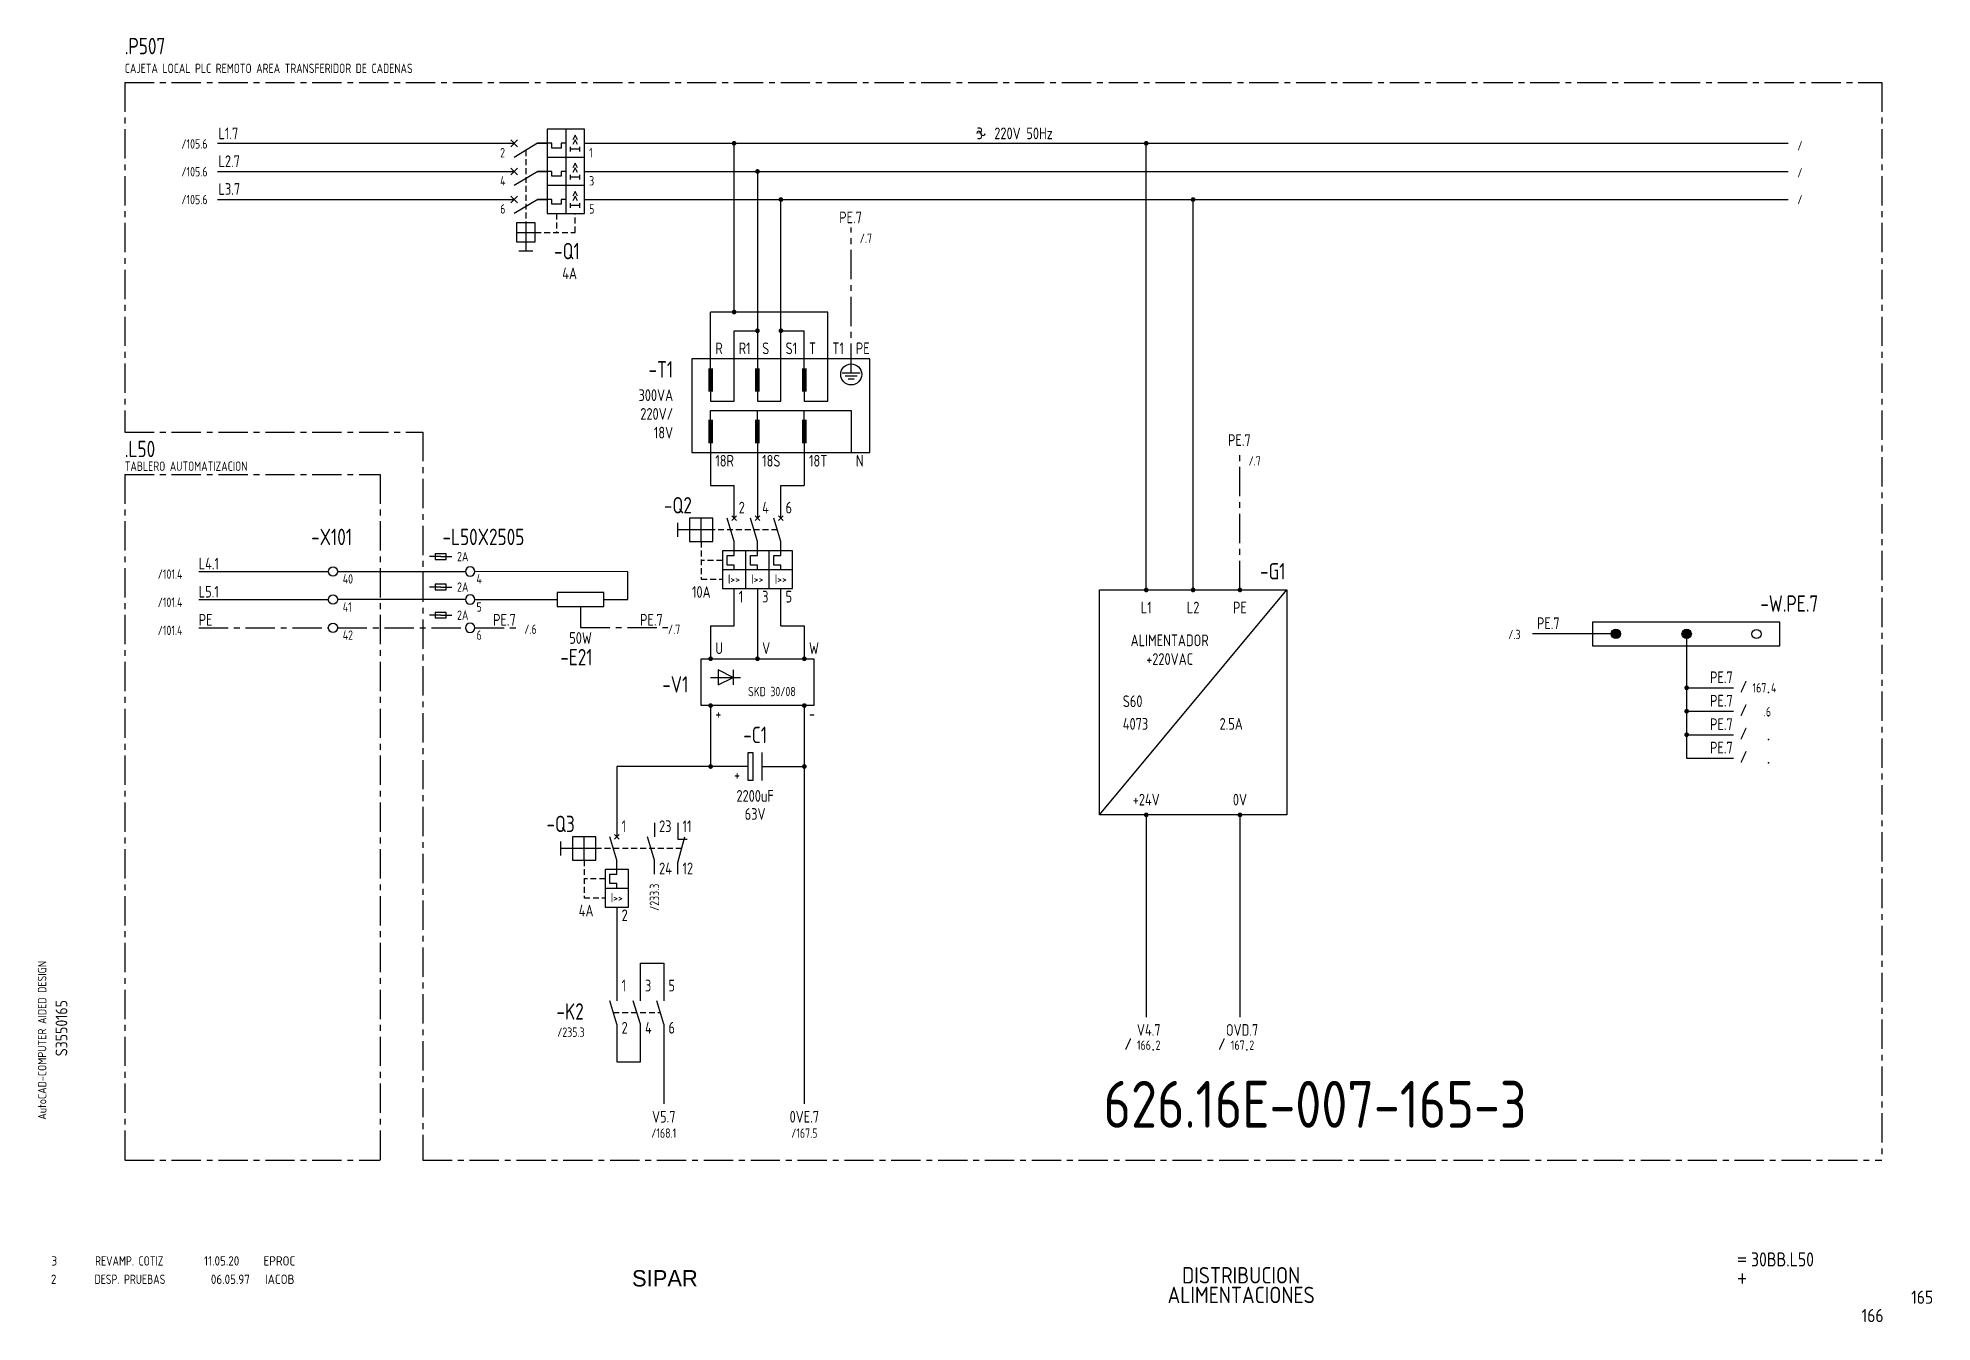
# Model space of a CAD drawing. Extents: x 10 to 414, y 6 to 280.
import ezdxf
from ezdxf.enums import TextEntityAlignment as Align

# ---------------------------------------------------------------- set-up
doc = ezdxf.new("R2010")
doc.units = 0
doc.header["$LTSCALE"] = 5
doc.header["$MEASUREMENT"] = 0
doc.header["$PDSIZE"] = -2
for name, pattern in [('CENTER', [2, 1.25, -0.25, 0.25, -0.25]), ('DASHED', [0.75, 0.5, -0.25]), ('HIDDEN', [0.38, 0.25, -0.13])]:
    doc.linetypes.add(name, pattern=pattern)
doc.layers.get('0').update_dxf_attribs({"linetype": 'CONTINUOUS'})
doc.layers.add('CART', color=7, linetype='CONTINUOUS')
doc.styles.add('DIN', font='DIN.shx', dxfattribs={"width": 0.85})
doc.styles.add('ISO', font='DIN', dxfattribs={"width": 0.8})
doc.styles.add('N', font='ROMANS', dxfattribs={"width": 0.85, "height": 3})
doc.styles.add('SIMPLEX', font='SIMPLEX', dxfattribs={"width": 0.85})
doc.styles.add('X', font='UNIV.SHX', dxfattribs={"height": 3.5})

# ---------------------------------------------------------------- blocks, each defined once
blk = doc.blocks.new('B')
for centre, start, end in [((0.3, 0.275), 356.82017, 183.17983), ((1.2, 0.225), 176.82017, 3.17983)]:
    blk.add_arc(centre, 0.451, start, end)
blk = doc.blocks.new('B5-3')
at = {"linetype": 'Continuous', "const_width": 0.5}
blk.add_lwpolyline([(-0.25, 0, 1), (0.25, 0, 1)], format="xyb", close=True, dxfattribs=at)
blk = doc.blocks.new('CEI1076')
blk.add_point((-3.5, -1))
at = {"style": 'ISO'}
blk.add_text('/', height=2.5, dxfattribs=at).set_placement((-8, -1), align=Align.RIGHT)
for tag, height, style, flags, p in [('FG', 2, 'ISO', 8, (-4, -1)), ('#LINEA', 2.5, 'SIMPLEX', 1, (13.5, -4))]:
    blk.add_attdef(tag, text='', height=height, dxfattribs=dict(style=style, flags=flags)).set_placement(p, align=Align.RIGHT)
for tag, p, height, style, flags in [('CAT', (-3, -1), 2, 'ISO', 8), ('PRES', (2.5, -8.5), 2.5, 'SIMPLEX', 9)]:
    blk.add_attdef(tag, p, '', height=height, dxfattribs=dict(style=style, flags=flags))
at = {"color": 7, "linetype": 'Continuous', "style": 'ISO'}
blk.add_attdef('NOME', (3.5, 1), '', height=2.5, dxfattribs=at)
blk = doc.blocks.new('NOTA')
at = {"color": 5, "linetype": 'Continuous'}
blk.add_line((0, 0), (0, 0), dxfattribs=at)
at = {"color": 3, "style": 'DIN', "width": 0.8}
blk.add_attdef('NOME', text='', height=3.5, dxfattribs=at).set_placement((0, 0), align=Align.MIDDLE)
at = {"color": 7, "style": 'SIMPLEX', "flags": 9}
for tag, p in [('TIPO', (-2.04, -5.14)), ('QUADRO', (-2.04, -7.64))]:
    blk.add_attdef(tag, p, '', height=1, dxfattribs=at)
blk = doc.blocks.new('CROCE')
at = {"color": 7, "linetype": 'DASHED'}
for p, q in [((-0.73, 0.73), (0.73, -0.73)), ((0.73, 0.73), (-0.73, -0.73))]:
    blk.add_line(p, q, dxfattribs=at)
blk = doc.blocks.new('NORM')
at = {"color": 7}
blk.add_circle((1, 0), 1, dxfattribs=at)
at = {"color": 7, "style": 'SIMPLEX', "flags": 9}
for tag, p in [('QUADRO', (-6.5, 4)), ('SEZIONE', (-6.5, 2.5)), ('NUMO', (-6.5, 1)), ('NUMM', (-6.5, -0.5)), ('NOTEM', (-6.5, -2)), ('NOTEV', (-6.5, -3.5)), ('UTENZA', (-6.5, -5)), ('RIP', (-6.5, -6.5)), ('RAGGIO', (-6.5, -8))]:
    blk.add_attdef(tag, p, '', height=1, dxfattribs=at)
at = {"color": 7, "style": 'SIMPLEX', "width": 0.85, "flags": 8}
blk.add_attdef('NUMI', (2.5, 0.5), '', height=2.5, dxfattribs=at)
at = {"color": 3, "style": 'SIMPLEX', "flags": 8}
blk.add_attdef('MORSETTIERA', (2.5, -2.5), '', height=2, dxfattribs=at)
blk = doc.blocks.new('2A')
for p, q in [((3.08, 3.29), (0.68, 3.29)), ((4.28, 3.89), (1.88, 3.89)), ((1.88, 3.89), (1.88, 2.69)), ((1.88, 2.69), (4.28, 2.69)), ((3.08, 3.29), (5.48, 3.29)), ((4.28, 2.69), (4.28, 3.89))]:
    blk.add_line(p, q)
at = {"style": 'DIN', "width": 0.8}
blk.add_text('2A', height=2, dxfattribs=at).set_placement((6.58, 2.29))
blk = doc.blocks.new('REV2')
at = {"color": 3, "style": 'DIN'}
for s, width, p in [('2', 0.9, (12.45, 13.79)), ('DESP. PRUEBAS', 0.8, (21.76, 13.79)), ('06.05.97', 0.9, (46.59, 13.79)), ('IACOB', 0.9, (58.16, 13.79))]:
    blk.add_text(s, height=2, dxfattribs=dict(at, width=width)).set_placement(p)

msp = doc.modelspace()

# ---------------------------------------------------------------- linework, layer by layer
at = {"color": 3, "linetype": 'CENTER'}
for p, q in [((28.22, 270.22), (403.22, 270.22)), ((28.22, 270.22), (28.22, 195.61)), ((403.22, 270.22), (403.22, 40.22)), ((28.22, 195.61), (91.81, 195.61)), ((91.81, 195.61), (91.81, 40.22)), ((28.22, 186.56), (28.22, 40.22)), ((28.22, 186.56), (82.76, 186.56)), ((82.76, 186.56), (82.76, 40.22)), ((28.22, 40.22), (82.76, 40.22)), ((91.81, 40.22), (403.22, 40.22))]:
    msp.add_line(p, q, dxfattribs=at)
for p, q in [((126.34, 260.22), (118.34, 260.22)), ((118.34, 260.22), (118.34, 242.22)), ((122.34, 260.22), (122.34, 242.22)), ((124.34, 258.97), (123.84, 257.97)), ((124.84, 257.97), (124.34, 258.97)), ((126.34, 242.22), (126.34, 260.22)), ((48.02, 257.22), (111.34, 257.22)), ((116.34, 257.22), (111.34, 254.22)), ((116.34, 257.22), (118.34, 257.22)), ((119.34, 257.22), (116.34, 257.22)), ((119.34, 256.22), (119.34, 257.22)), ((121.34, 256.22), (119.34, 256.22)), ((121.34, 257.22), (121.34, 256.22)), ((122.34, 257.22), (121.34, 257.22)), ((123.34, 255.47), (123.34, 256.47)), ((125.34, 255.97), (123.34, 255.97)), ((124.34, 257.97), (123.84, 256.97)), ((124.84, 256.97), (124.34, 257.97)), ((125.34, 255.47), (125.34, 256.47)), ((126.34, 257.22), (383.22, 257.22)), ((158.26, 235.22), (158.26, 257.22)), ((246.24, 161.9), (246.24, 257.22)), ((48.02, 251.22), (111.34, 251.22)), ((116.37, 251.24), (111.34, 248.22)), ((116.34, 251.24), (118.34, 251.24)), ((119.34, 251.22), (116.34, 251.22)), ((126.34, 254.22), (118.34, 254.22)), ((119.34, 250.22), (119.34, 251.22)), ((122.34, 251.22), (121.34, 251.22)), ((121.34, 251.22), (121.34, 250.22)), ((124.34, 252.97), (123.84, 251.97)), ((124.34, 251.97), (123.84, 250.97)), ((124.84, 251.97), (124.34, 252.97)), ((124.84, 250.97), (124.34, 251.97)), ((126.34, 251.22), (383.22, 251.22)), ((163.26, 251.22), (163.26, 235.22)), ((126.34, 248.22), (118.34, 248.22)), ((121.34, 250.22), (119.34, 250.22)), ((123.34, 249.47), (123.34, 250.47)), ((125.34, 249.97), (123.34, 249.97)), ((124.34, 246.97), (123.84, 245.97)), ((124.84, 245.97), (124.34, 246.97)), ((125.34, 249.47), (125.34, 250.47)), ((48.02, 245.22), (111.34, 245.22)), ((116.41, 245.26), (111.34, 242.22)), ((116.34, 245.26), (118.34, 245.26)), ((119.34, 245.22), (116.34, 245.22)), ((119.34, 244.22), (119.34, 245.22)), ((121.34, 244.22), (119.34, 244.22)), ((121.34, 245.22), (121.34, 244.22)), ((122.34, 245.22), (121.34, 245.22)), ((123.34, 243.47), (123.34, 244.47)), ((125.34, 243.97), (123.34, 243.97)), ((124.34, 245.97), (123.84, 244.97)), ((124.84, 244.97), (124.34, 245.97)), ((125.34, 243.47), (125.34, 244.47)), ((126.34, 245.22), (383.22, 245.22)), ((168.26, 235.22), (168.26, 245.22)), ((256.24, 161.9), (256.24, 245.22)), ((115.84, 240.22), (111.84, 240.22)), ((111.84, 240.22), (111.84, 236.22)), ((113.84, 240.22), (113.84, 234.22)), ((115.84, 236.22), (115.84, 240.22)), ((118.34, 242.22), (126.34, 242.22)), ((111.84, 238.22), (115.84, 238.22)), ((111.84, 236.22), (115.84, 236.22)), ((158.26, 221.22), (158.26, 238.22)), ((163.26, 238.22), (163.26, 209.22)), ((168.26, 202.22), (168.26, 238.22)), ((115.34, 234.22), (112.34, 234.22)), ((178.26, 221.22), (153.26, 221.22)), ((153.26, 209.22), (153.26, 221.22)), ((178.26, 202.22), (178.26, 221.22)), ((158.26, 202.22), (158.26, 217.22)), ((158.26, 217.22), (163.26, 217.22)), ((168.26, 217.22), (173.26, 217.22)), ((173.26, 209.22), (173.26, 217.22)), ((181.34, 208.22), (185.18, 208.22)), ((181.98, 207.58), (184.54, 207.58)), ((182.62, 206.94), (183.9, 206.94)), ((153.26, 204.22), (153.26, 202.22)), ((153.26, 202.22), (158.26, 202.22)), ((163.26, 204.22), (163.26, 202.22)), ((163.26, 202.22), (168.26, 202.22)), ((173.26, 204.22), (173.26, 202.22)), ((173.26, 202.22), (178.26, 202.22)), ((153.26, 200.22), (183.26, 200.22)), ((153.26, 198.22), (153.26, 200.22)), ((163.26, 198.22), (163.26, 200.22)), ((173.26, 198.22), (173.26, 200.22)), ((183.26, 200.22), (183.26, 191.22)), ((153.26, 193.22), (153.26, 191.22)), ((153.26, 191.22), (153.26, 184.22)), ((163.26, 193.22), (163.26, 191.22)), ((163.26, 191.22), (163.26, 177.22)), ((173.26, 193.22), (173.26, 191.22)), ((173.26, 191.22), (173.26, 184.22)), ((153.26, 184.22), (158.26, 184.22)), ((158.26, 177.22), (158.26, 184.22)), ((168.26, 184.22), (173.26, 184.22)), ((168.26, 177.22), (168.26, 184.22)), ((146.26, 173.22), (146.26, 176.22)), ((153.76, 174.72), (146.26, 174.72)), ((153.76, 177.22), (148.76, 177.22)), ((148.76, 177.22), (148.76, 172.22)), ((151.26, 172.22), (151.26, 177.22)), ((153.76, 172.22), (153.76, 177.22)), ((158.26, 172.22), (156.76, 177.22)), ((157.76, 177.72), (158.76, 176.72)), ((157.76, 176.72), (158.76, 177.72)), ((163.26, 172.22), (161.76, 177.22)), ((162.76, 176.72), (163.76, 177.72)), ((162.76, 177.72), (163.76, 176.72)), ((168.26, 172.22), (166.76, 177.22)), ((167.76, 177.72), (168.76, 176.72)), ((167.76, 176.72), (168.76, 177.72)), ((148.76, 172.22), (153.76, 172.22)), ((170.76, 170.22), (155.76, 170.22)), ((155.76, 170.22), (155.76, 162.22)), ((158.26, 169.22), (158.26, 172.22)), ((160.76, 162.22), (160.76, 170.22)), ((163.26, 169.22), (163.26, 172.22)), ((165.76, 162.22), (165.76, 170.22)), ((168.26, 169.22), (168.26, 172.22)), ((170.76, 162.22), (170.76, 170.22)), ((170.76, 166.22), (155.76, 166.22)), ((156.76, 169.22), (158.26, 169.22)), ((156.76, 167.22), (156.76, 169.22)), ((158.26, 167.22), (156.76, 167.22)), ((158.26, 166.22), (158.26, 167.22)), ((161.76, 169.22), (163.26, 169.22)), ((161.76, 167.22), (161.76, 169.22)), ((163.26, 167.22), (161.76, 167.22)), ((163.26, 166.22), (163.26, 167.22)), ((166.76, 167.22), (166.76, 169.22)), ((166.76, 169.22), (168.26, 169.22)), ((168.26, 167.22), (166.76, 167.22)), ((168.26, 166.22), (168.26, 167.22)), ((155.76, 162.22), (170.76, 162.22)), ((158.26, 154.22), (158.26, 162.22)), ((163.26, 162.22), (163.26, 147.22)), ((168.26, 154.22), (168.26, 162.22)), ((236.24, 113.9), (276.24, 161.9)), ((153.26, 154.22), (153.26, 147.22)), ((153.26, 154.22), (158.26, 154.22)), ((168.26, 154.22), (173.26, 154.22)), ((173.26, 154.22), (173.26, 147.22)), ((361.59, 153.01), (361.59, 126.01)), ((153.26, 143.22), (159.66, 143.22)), ((154.86, 144.82), (154.86, 141.62)), ((158.06, 143.22), (154.86, 144.82)), ((154.86, 141.62), (158.06, 143.22)), ((158.06, 144.82), (158.06, 141.62)), ((361.59, 141.01), (371.59, 141.01)), ((153.26, 137.22), (153.26, 124.22)), ((173.26, 137.22), (173.26, 52.22)), ((361.59, 136.01), (371.59, 136.01)), ((361.59, 131.01), (371.59, 131.01)), ((161.26, 124.22), (161.26, 127.22)), ((161.26, 127.22), (162.26, 127.22)), ((162.26, 127.22), (162.26, 121.22)), ((164.26, 121.22), (164.26, 127.22)), ((361.59, 126.01), (371.59, 126.01)), ((161.26, 124.22), (133.26, 124.22)), ((133.26, 124.22), (133.26, 109.22)), ((161.26, 121.22), (161.26, 124.22)), ((164.26, 124.22), (173.26, 124.22)), ((162.26, 121.22), (161.26, 121.22)), ((246.24, 113.9), (246.24, 70.75)), ((266.24, 113.9), (266.24, 70.75)), ((123.76, 109.22), (123.76, 104.22)), ((128.76, 109.22), (123.76, 109.22)), ((126.26, 104.22), (126.26, 109.22)), ((128.76, 104.22), (128.76, 109.22)), ((133.26, 104.22), (131.76, 109.22)), ((132.76, 109.72), (133.76, 108.72)), ((132.76, 108.72), (133.76, 109.72)), ((141.26, 104.22), (139.76, 109.22)), ((141.26, 112.22), (141.26, 109.22)), ((146.26, 112.22), (146.26, 108.72)), ((146.26, 103.72), (147.76, 109.22)), ((121.26, 105.22), (121.26, 108.22)), ((128.76, 106.72), (121.26, 106.72)), ((146.26, 108.72), (148.26, 108.72)), ((123.76, 104.22), (128.76, 104.22)), ((130.76, 102.22), (130.76, 94.22)), ((135.76, 102.22), (130.76, 102.22)), ((131.76, 101.22), (133.26, 101.22)), ((131.76, 99.22), (131.76, 101.22)), ((133.26, 101.22), (133.26, 104.22)), ((135.76, 94.22), (135.76, 102.22)), ((141.26, 101.22), (141.26, 104.22)), ((146.26, 101.22), (146.26, 103.72)), ((135.76, 98.22), (130.76, 98.22)), ((133.26, 99.22), (131.76, 99.22)), ((133.26, 98.22), (133.26, 99.22)), ((130.76, 94.22), (135.76, 94.22)), ((133.26, 94.22), (133.26, 74.22)), ((138.26, 74.22), (138.26, 82.22)), ((138.26, 82.22), (143.26, 82.22)), ((143.26, 82.22), (143.26, 74.22)), ((133.26, 69.22), (131.76, 74.22)), ((138.26, 69.22), (136.76, 74.22)), ((143.26, 69.22), (141.76, 74.22)), ((133.26, 69.22), (133.26, 61.22)), ((138.26, 61.22), (138.26, 69.22)), ((143.26, 69.22), (143.26, 52.22)), ((133.26, 61.22), (138.26, 61.22))]:
    msp.add_line(p, q)
at = {"linetype": 'HIDDEN'}
for p, q in [((113.84, 255.72), (113.84, 240.22)), ((120.34, 242.22), (120.34, 238.22)), ((124.34, 238.22), (124.34, 242.22)), ((115.84, 238.22), (124.34, 238.22)), ((167.51, 174.72), (153.76, 174.72)), ((151.26, 172.22), (151.26, 164.22)), ((155.76, 168.22), (151.26, 168.22)), ((151.26, 164.22), (155.76, 164.22)), ((147.07, 106.72), (128.76, 106.72)), ((126.26, 104.22), (126.26, 96.22)), ((130.76, 100.22), (126.26, 100.22)), ((126.26, 96.22), (130.76, 96.22)), ((132.51, 71.72), (142.51, 71.72))]:
    msp.add_line(p, q, dxfattribs=at)
at = {"linetype": 'CENTER'}
for p, q in [((183.26, 208.22), (183.26, 239.22)), ((266.24, 161.9), (266.24, 191.7)), ((125.5, 158.34), (125.5, 153.87)), ((44, 153.84), (71.66, 153.84)), ((73.66, 153.84), (100.91, 153.84)), ((102.91, 153.84), (111.7, 153.84)), ((125.5, 153.87), (144.12, 153.87))]:
    msp.add_line(p, q, dxfattribs=at)
at = {"color": 3}
for p, q in [((187.26, 211.22), (149.26, 211.22)), ((149.26, 211.22), (149.26, 191.22)), ((187.26, 191.22), (187.26, 211.22)), ((149.26, 191.22), (187.26, 191.22)), ((236.24, 113.9), (236.24, 161.9)), ((236.24, 161.9), (276.24, 161.9)), ((276.24, 161.9), (276.24, 113.9)), ((151.26, 147.22), (175.26, 147.22)), ((151.26, 137.22), (151.26, 147.22)), ((175.26, 147.22), (175.26, 137.22)), ((175.26, 137.22), (151.26, 137.22)), ((276.24, 113.9), (236.24, 113.9))]:
    msp.add_line(p, q, dxfattribs=at)
at = {"linetype": 'Continuous'}
for p, q in [((44, 165.84), (71.66, 165.84)), ((73.66, 165.84), (100.91, 165.84)), ((135.62, 165.8), (102.91, 165.84)), ((135.62, 159.84), (135.62, 165.8)), ((44, 159.84), (71.66, 159.84)), ((100.91, 159.84), (73.66, 159.84)), ((102.91, 159.84), (120.5, 159.84)), ((130.5, 159.84), (135.62, 159.84)), ((346.49, 152.51), (328.68, 152.51))]:
    msp.add_line(p, q, dxfattribs=at)
at = {"color": 7, "linetype": 'Continuous'}
for p, q in [((120.5, 161.34), (120.5, 158.34)), ((130.5, 161.34), (120.5, 161.34)), ((120.5, 158.34), (130.5, 158.34)), ((130.5, 158.34), (130.5, 161.34))]:
    msp.add_line(p, q, dxfattribs=at)
at = {"color": 4}
for p, q in [((381.49, 155.01), (341.49, 155.01)), ((341.49, 155.01), (341.49, 150.01)), ((381.49, 150.01), (381.49, 155.01)), ((341.49, 150.01), (381.49, 150.01))]:
    msp.add_line(p, q, dxfattribs=at)
at = {"linetype": 'Continuous', "const_width": 0.5}
for points in [[(158.01, 257.22, 1), (158.51, 257.22, 1)], [(168.01, 245.22, 1), (168.51, 245.22, 1)], [(158.01, 221.22, 1), (158.51, 221.22, 1)], [(163.01, 217.22, 1), (163.51, 217.22, 1)], [(168.01, 217.22, 1), (168.51, 217.22, 1)], [(153.01, 124.22, 1), (153.51, 124.22, 1)], [(173.01, 124.22, 1), (173.51, 124.22, 1)]]:
    msp.add_lwpolyline(points, format="xyb", close=True, dxfattribs=at)
for points, const_width in [([(245.99, 257.22, 1), (246.49, 257.22, 1)], 0.5), ([(163.01, 251.22, 1), (163.51, 251.22, 1)], 0.5), ([(255.99, 245.22, 1), (256.49, 245.22, 1)], 0.5), ([(345.99, 152.51, 1), (346.99, 152.51, 1)], 1), ([(361.09, 152.51, 1), (362.09, 152.51, 1)], 1), ([(361.34, 141.01, 1), (361.84, 141.01, 1)], 0.5), ([(361.34, 136.01, 1), (361.84, 136.01, 1)], 0.5), ([(361.34, 131.01, 1), (361.84, 131.01, 1)], 0.5)]:
    msp.add_lwpolyline(points, format="xyb", close=True, dxfattribs=dict(const_width=const_width))
at = {"const_width": 1}
for points in [[(153.26, 209.22), (153.26, 204.22)], [(163.26, 209.22), (163.26, 204.22)], [(173.26, 209.22), (173.26, 204.22)], [(153.26, 198.22), (153.26, 193.22)], [(163.26, 198.22), (163.26, 193.22)], [(173.26, 198.22), (173.26, 193.22)]]:
    msp.add_lwpolyline(points, dxfattribs=at)
for centre, radius in [((183.26, 207.9), 2.24), ((346.49, 152.51), 1), ((361.59, 152.51), 1)]:
    msp.add_circle(centre, radius)
at = {"linetype": 'Continuous'}
msp.add_circle((376.49, 152.51), 0.981, dxfattribs=at)

# ---------------------------------------------------------------- block references
for name, p in [('B', (210.22, 259.09)), ('B5-3', (246.24, 161.9)), ('B5-3', (256.24, 161.9)), ('B5-3', (266.24, 161.9)), ('B5-3', (153.26, 147.22)), ('B5-3', (163.26, 147.22)), ('B5-3', (173.26, 147.22)), ('B5-3', (153.26, 137.22)), ('B5-3', (173.26, 137.22)), ('B5-3', (246.24, 113.9)), ('B5-3', (266.24, 113.9))]:
    msp.add_blockref(name, p)
for name, p in [('CROCE', (111.34, 257.22)), ('CROCE', (111.34, 251.22)), ('CROCE', (111.34, 245.22)), ('2A', (92.56, 165.73)), ('NORM', (71.66, 165.84)), ('2A', (92.56, 159.23)), ('NORM', (71.66, 159.84)), ('NORM', (71.66, 153.84)), ('2A', (92.56, 153.23)), ('REV2', (0, 0))]:
    msp.add_blockref(name, p, dxfattribs=at)
for p, values in [((122.59, 234.22), {'NOME': '-Q1'}), ((273.24, 165.9), {'NOME': '-G1'}), ((383.49, 159.01), {'NOME': '-W.PE.7'}), ((124.62, 147.56), {'NOME': '-E21'})]:
    msp.add_blockref('NOTA', p).add_auto_attribs(values)
at = {"linetype": 'Continuous', "xscale": -1}
for p in [(102.91, 165.84), (102.91, 159.84), (102.91, 153.84)]:
    msp.add_blockref('NORM', p, dxfattribs=at)
ref = msp.add_blockref('CEI1076', (382.59, 141.01))
ref.add_attrib('NOME', 'PE.7', (366.59, 142.01), dxfattribs={"color": 7, "linetype": 'Continuous', "height": 2.5, "style": 'DIN', "width": 0.8})
ref.add_attrib('FG', '167', dxfattribs={"height": 2, "style": 'DIN', "width": 0.8, "flags": 8}).set_placement((378.59, 140.01), align=Align.RIGHT)
ref.add_attrib('CAT', '4', (379.59, 140.01), dxfattribs={"height": 2, "style": 'DIN', "width": 0.8, "flags": 8})
ref = msp.add_blockref('CEI1076', (382.59, 136.01))
ref.add_attrib('NOME', 'PE.7', (366.59, 137.01), dxfattribs={"color": 7, "linetype": 'Continuous', "height": 2.5, "style": 'DIN', "width": 0.8})
ref = msp.add_blockref('CEI1076', (382.59, 131.01))
ref.add_attrib('NOME', 'PE.7', (366.59, 132.01), dxfattribs={"color": 7, "linetype": 'Continuous', "height": 2.5, "style": 'DIN', "width": 0.8})
ref = msp.add_blockref('CEI1076', (382.59, 126.01))
ref.add_attrib('NOME', 'PE.7', (366.59, 127.01), dxfattribs={"color": 7, "linetype": 'Continuous', "height": 2.5, "style": 'DIN', "width": 0.8})
ref = msp.add_blockref('CEI1076', (251.24, 64.75))
ref.add_attrib('NOME', 'V4.7', (244.24, 66.75), dxfattribs={"color": 7, "linetype": 'Continuous', "height": 2.5, "style": 'DIN', "width": 0.8})
ref.add_attrib('FG', '166', dxfattribs={"height": 2, "style": 'DIN', "width": 0.8, "flags": 8}).set_placement((247.24, 63.75), align=Align.RIGHT)
ref.add_attrib('CAT', '2', (248.24, 63.75), dxfattribs={"height": 2, "style": 'DIN', "width": 0.8, "flags": 8})
ref = msp.add_blockref('CEI1076', (271.24, 64.75))
ref.add_attrib('NOME', 'OVD.7', (263.24, 66.75), dxfattribs={"color": 7, "linetype": 'Continuous', "height": 2.5, "style": 'DIN', "width": 0.8})
ref.add_attrib('FG', '167', dxfattribs={"height": 2, "style": 'DIN', "width": 0.8, "flags": 8}).set_placement((267.24, 63.75), align=Align.RIGHT)
ref.add_attrib('CAT', '2', (268.24, 63.75), dxfattribs={"height": 2, "style": 'DIN', "width": 0.8, "flags": 8})

# ---------------------------------------------------------------- texts
at = {"color": 3, "style": 'DIN'}
for s, height, width, p in [('.P507', 3.5, 0.8, (28.22, 276.22)), ('.L50', 3.5, 0.8, (28.22, 190.24)), ('3', 2, 0.9, (12.57, 17.71)), ('REVAMP. COTIZ', 2, 0.8, (21.88, 17.71)), ('11.05.20', 2, 0.9, (45.15, 17.71)), ('EPROC', 2, 0.9, (57.83, 17.71))]:
    msp.add_text(s, height=height, dxfattribs=dict(at, width=width)).set_placement(p)
at = {"width": 0.8}
for s, height, style, p in [('CAJETA LOCAL PLC REMOTO AREA TRANSFERIDOR DE CADENAS', 2, 'DIN', (28.22, 272.22)), ('L1.7', 2.5, 'DIN', (48.22, 258.09)), ('/105.6', 2, 'DIN', (40.3, 256.09)), ('2', 2, 'ISO', (108.34, 254.22)), ('1', 2, 'ISO', (127.34, 254.22)), ('/', 2, 'DIN', (385.22, 255.72)), ('/105.6', 2, 'DIN', (40.3, 250.15)), ('L2.7', 2.5, 'DIN', (48.22, 252.15)), ('/', 2, 'DIN', (385.22, 249.97)), ('L3.7', 2.5, 'DIN', (48.22, 246.22)), ('4', 2, 'ISO', (108.34, 248.22)), ('3', 2, 'ISO', (127.34, 248.22)), ('/105.6', 2, 'DIN', (40.3, 244.22)), ('6', 2, 'ISO', (108.34, 242.22)), ('5', 2, 'ISO', (127.34, 242.22)), ('PE.7', 2.5, 'DIN', (180.71, 240.16)), ('/', 2, 'DIN', (385.22, 244.22)), ('/.7', 2, 'DIN', (185.09, 235.96)), ('4A', 2.5, 'ISO', (121.59, 228.22)), ('R', 2.5, 'DIN', (154.26, 212.22)), ('R1', 2.5, 'DIN', (159.26, 212.22)), ('S', 2.5, 'DIN', (164.26, 212.22)), ('S1', 2.5, 'DIN', (169.26, 212.22)), ('T', 2.5, 'DIN', (174.26, 212.22)), ('T1', 2.5, 'DIN', (179.26, 212.22)), ('PE', 2.5, 'DIN', (184.26, 212.22)), ('PE.7', 2.5, 'DIN', (263.7, 192.63)), ('18R', 2.5, 'DIN', (154.26, 188.22)), ('18S', 2.5, 'DIN', (164.26, 188.22)), ('18T', 2.5, 'DIN', (174.26, 188.22)), ('N', 2.5, 'DIN', (184.26, 188.22)), ('/.7', 2, 'DIN', (268.08, 188.44)), ('TABLERO AUTOMATIZACION', 2, 'DIN', (28.22, 187.31)), ('2', 2.5, 'DIN', (159.26, 178.22)), ('4', 2.5, 'DIN', (164.26, 178.22)), ('6', 2.5, 'DIN', (169.26, 178.22)), ('/101.4', 2, 'DIN', (35.25, 164.28)), ('L4.1', 2.5, 'DIN', (44, 166.28)), ('L5.1', 2.5, 'DIN', (44, 160.28)), ('40', 2, 'ISO', (74.74, 163.26)), ('4', 2, 'ISO', (103.28, 163.26)), ('3', 2.5, 'DIN', (164.26, 159.22)), ('/101.4', 2, 'DIN', (35.25, 158.28)), ('41', 2, 'ISO', (74.74, 157.26)), ('5', 2, 'ISO', (103.28, 157.26)), ('1', 2.5, 'DIN', (159.26, 159.22)), ('5', 2.5, 'DIN', (169.26, 159.22)), ('/101.4', 2, 'DIN', (35.25, 152.28)), ('PE', 2.5, 'DIN', (44, 154.28)), ('PE.7', 2.5, 'DIN', (106.84, 154.28)), ('/.6', 2, 'DIN', (113.48, 152.52)), ('PE.7', 2.5, 'DIN', (138.2, 154.28)), ('/.7', 2, 'DIN', (144.16, 152.52)), ('PE.7', 2.5, 'DIN', (329.64, 153.55)), ('42', 2, 'ISO', (74.74, 151.26)), ('6', 2, 'ISO', (103.31, 151.26)), ('U', 2.5, 'DIN', (154.26, 148.22)), ('V', 2.5, 'DIN', (164.26, 148.22)), ('W', 2.5, 'DIN', (174.26, 148.22)), ('/.3', 2, 'DIN', (323.51, 151.4)), ('SKD 30/08', 2, 'DIN', (161.26, 139.22)), ('S60', 2.5, 'ISO', (241.24, 136.9)), ('+', 2.5, 'DIN', (154.26, 134.22)), ('-', 2.5, 'DIN', (174.26, 134.22)), ('4073', 2.5, 'ISO', (241.24, 132.07)), ('2.5A', 2.5, 'ISO', (261.89, 132.07)), ('.6', 2, 'DIN', (378.04, 134.89)), ('+', 2.5, 'DIN', (158.26, 121.22)), ('1', 2.5, 'DIN', (134.26, 110.22)), ('23', 2.5, 'DIN', (142.26, 110.22)), ('11', 2.5, 'DIN', (147.26, 110.22)), ('24', 2.5, 'DIN', (142.26, 101.22)), ('12', 2.5, 'DIN', (147.26, 101.22)), ('2', 2.5, 'DIN', (134.26, 91.22)), ('1', 2.5, 'DIN', (134.26, 76.22)), ('3', 2.5, 'DIN', (139.26, 76.22)), ('5', 2.5, 'DIN', (144.26, 76.22)), ('2', 2.5, 'DIN', (134.26, 67.22)), ('4', 2.5, 'DIN', (139.26, 67.22)), ('6', 2.5, 'DIN', (144.26, 67.22))]:
    msp.add_text(s, height=height, dxfattribs=dict(at, style=style)).set_placement(p)
for s, height, style, p in [('3  220V 50Hz', 2.5, 'DIN', (218.17, 258.09)), ('I>>', 2, 'DIN', (158.26, 163.22)), ('I>>', 2, 'DIN', (163.26, 163.22)), ('I>>', 2, 'DIN', (168.26, 163.22)), ('L1', 2.5, 'ISO', (246.24, 156.9)), ('L2', 2.5, 'ISO', (256.24, 156.9)), ('PE', 2.5, 'ISO', (266.24, 156.9)), ('ALIMENTADOR', 2.5, 'ISO', (251.24, 149.9)), ('2200uF', 2.5, 'DIN', (162.76, 116.7)), ('+24V', 2.5, 'ISO', (246.24, 115.9)), ('0V', 2.5, 'ISO', (266.24, 115.9)), ('63V', 2.5, 'DIN', (162.76, 112.84)), ('I>>', 2, 'DIN', (133.26, 95.22)), ('/235.3', 2, 'DIN', (123.44, 66.53)), ('V5.7', 2.5, 'DIN', (143.26, 48.22)), ('0VE.7', 2.5, 'DIN', (173.26, 48.22)), ('/168.1', 2, 'DIN', (143.26, 44.98)), ('/167.5', 2, 'DIN', (173.26, 44.98))]:
    msp.add_text(s, height=height, dxfattribs=dict(at, style=style)).set_placement(p, align=Align.CENTER)
at = {"color": 3, "style": 'DIN', "width": 0.8}
for s, p in [('-T1', (145.26, 207.22)), ('-Q2', (149.26, 178.22)), ('-X101', (76.73, 171.47)), ('-L50X2505', (113.5, 171.47)), ('-V1', (148.5, 140)), ('-Q3', (124.26, 110.22))]:
    msp.add_text(s, height=3.5, dxfattribs=at).set_placement(p, align=Align.RIGHT)
at = {"style": 'DIN', "width": 0.8}
for s, p in [('300VA', (145.26, 202.22)), ('220V/', (145.26, 198.22)), ('18V', (145.26, 194.22)), ('10A', (153.26, 160.22)), ('4A', (128.26, 92.22))]:
    msp.add_text(s, height=2.5, dxfattribs=at).set_placement(p, align=Align.RIGHT)
at = {"color": 7, "linetype": 'Continuous', "style": 'DIN', "width": 0.8}
msp.add_text('50W', height=2.5, dxfattribs=at).set_placement((125.5, 150.4), align=Align.CENTER)
at = {"color": 3, "width": 0.8}
for s, height, style, p in [('+220VAC', 2.5, 'ISO', (251.24, 145.9)), ('-C1', 3.5, 'DIN', (162.76, 129.22)), ('-K2', 3.5, 'DIN', (123.26, 70.19))]:
    msp.add_text(s, height=height, dxfattribs=dict(at, style=style)).set_placement(p, align=Align.CENTER)
at = {"style": 'DIN', "width": 0.8}
msp.add_text('/233.3', height=2, rotation=90, dxfattribs=at).set_placement((142.26, 99.22), align=Align.RIGHT)
at = {"color": 2, "insert": (237.12, 57.13), "char_height": 10, "width": 124.6339, "attachment_point": 1, "style": 'DIN'}
msp.add_mtext('626.16E-007-165-3', dxfattribs=at)
at = {"layer": 'CART', "color": 1, "style": 'DIN', "width": 0.9}
msp.add_text('AutoCAD-COMPUTER AIDED DESIGN', height=1.8, rotation=90, dxfattribs=at).set_placement((11.47, 48.84))
at = {"layer": 'CART', "color": 3, "style": 'N', "width": 0.85}
for s, p in [('=', (372.24, 17.91)), ('+', (372.24, 13.87))]:
    msp.add_text(s, height=2.5, dxfattribs=at).set_placement(p)
at = {"layer": 'CART', "color": 3, "style": 'DIN', "width": 0.9, "flags": 1}
msp.add_attdef('S3550165', text='', height=2.5, rotation=90, dxfattribs=at).set_placement((15.95, 68.38), align=Align.CENTER)
at = {"layer": 'CART', "color": 3, "style": 'DIN', "width": 0.85}
msp.add_attdef('30BB.L50', text='', height=3, dxfattribs=at).set_placement((375.33, 16.63), align=Align.BOTTOM_LEFT)
at = {"layer": 'CART', "color": 6, "style": 'X', "flags": 1}
msp.add_attdef('SIPAR', text='', height=3.5, dxfattribs=at).set_placement((143.5, 15), align=Align.MIDDLE)
at = {"layer": 'CART', "color": 2, "style": 'DIN', "width": 0.9, "flags": 1}
for tag, p in [('DISTRIBUCION', (266.5, 15.65)), ('ALIMENTACIONES', (266.5, 11.45))]:
    msp.add_attdef(tag, text='', height=3.5, dxfattribs=at).set_placement(p, align=Align.MIDDLE)
msp.add_attdef('165', text='', height=2.8, dxfattribs=at).set_placement((414.2, 9.56), align=Align.RIGHT)
at = {"layer": 'CART', "color": 7, "style": 'DIN', "width": 0.9, "flags": 1}
msp.add_attdef('166', (398.93, 5.65), '', height=2.8, dxfattribs=at)

doc.saveas('drawing.dxf')
